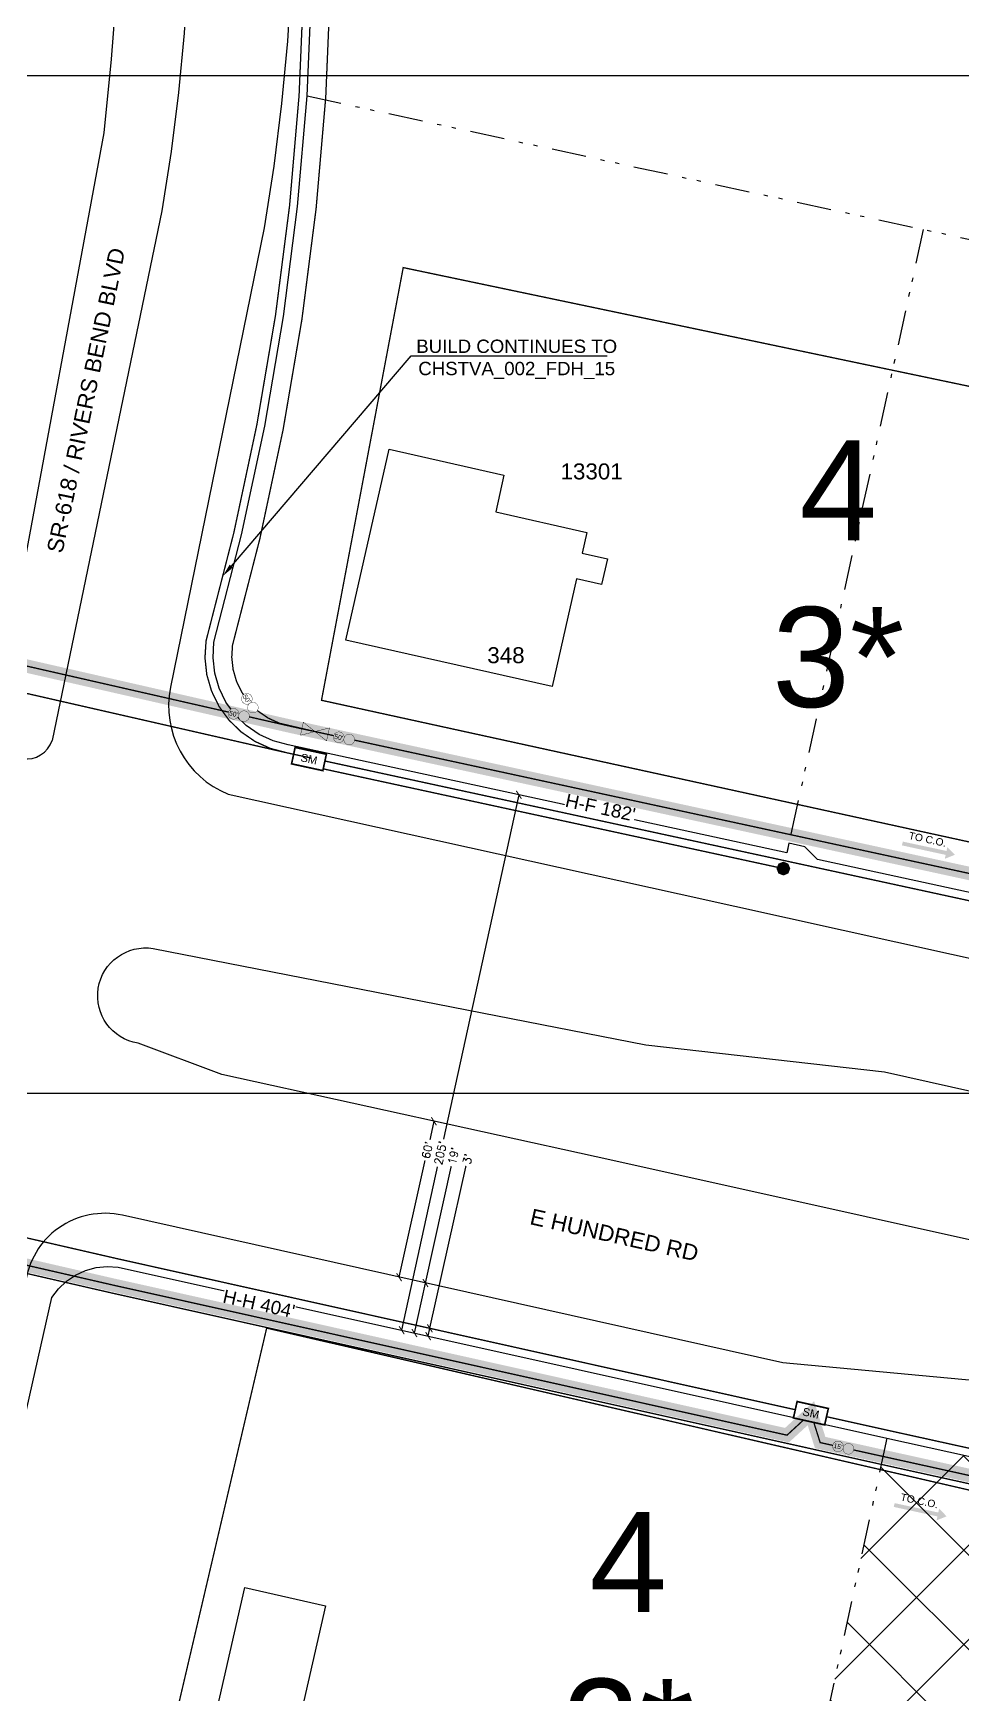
# Model space of a CAD drawing. Extents: x 11808739 to 11823423, y 3647988 to 3656247.
# Drawn here: x 11815282 to 11815630, y 3652241 to 3652864 of the extents above; entities that cross this region are included whole.
import ezdxf
from ezdxf import colors
from ezdxf.entities.mleader import LeaderData, LeaderLine
from ezdxf.enums import TextEntityAlignment as Align
from ezdxf.lldxf.tags import DXFTag
from ezdxf.math import Vec2, Vec3

# ---------------------------------------------------------------- set-up
doc = ezdxf.new("R2010")
doc.units = 0
doc.header["$MEASUREMENT"] = 0
doc.header["$XCLIPFRAME"] = 2
doc.set_wipeout_variables(frame=1)
doc.linetypes.add('PROPERTY', pattern=[31.302502, 12.967109, -5.580706, 1.571985, -4.030017, 1.571985, -5.5807])
doc.layers.get('DefPoints').update_dxf_attribs({"color": 1, "lineweight": 0})
for name, color, linetype in [('144 FOC', 30, '144'), ('48 FOC', 30, '48'), ('96 FOC', 30, '96'), ('ADDRESSES', 252, 'Continuous'), ('CONSTRUCTION NOTE CALLOUT', 7, 'Continuous'), ('Def Points', 1, 'Continuous'), ('E_BUILDING', 8, 'Continuous'), ('E_CURB', 8, 'EOP'), ('E_ROW', 8, 'ROW'), ('FIBER_SPLICE', 1, 'Continuous'), ('HATCH_NN', 253, 'Continuous'), ('P_CONDUIT', 1, 'CONDUIT'), ('P_CONDUIT_PARALLEL', 2, 'CONDUIT'), ('PROPOSED_DIREC_BORE', 7, 'DIRECTBORE'), ('Road Names', 7, 'Continuous'), ('ROAD_DIMENSIONS', 7, 'Continuous'), ('TO C.O.', 7, 'Continuous'), ('VICINITY FOC', 104, 'Continuous')]:
    doc.layers.add(name, color=color, linetype=linetype)
doc.layers.add('1X4 Terminal Boundary', color=7, linetype='Continuous', lineweight=20, true_color=0x00853c)
doc.layers.add('E_PROPERTY LINE', color=8, linetype='PROPERTY', transparency=0.3)
doc.layers.add('EXISTING TELCO HANDHOLE', color=7, linetype='Continuous', true_color=0xcc5500)
doc.layers.add('NEW FIBER LOOP', color=7, linetype='Continuous', true_color=0x538135)
for name, color, linetype, lineweight in [('FLOWERPOTS', 30, 'Continuous', 18), ('PROP_HH', 104, 'Continuous', 0), ('VIEWPORT', 250, 'Continuous', 25)]:
    doc.layers.add(name, color=color, linetype=linetype, lineweight=lineweight)
doc.layers.add('PORTGROUPINGS_1', color=1, linetype='Continuous', plot=False)
doc.styles.add('Arial', font='arial.ttf')
doc.styles.add('FTTH', font='micross.ttf')
doc.styles.add('LOOP', font='arial.ttf')
doc.styles.add('ROMANS', font='romans.shx')
doc.styles.get("Standard").update_dxf_attribs({"font": 'arial.ttf'})
tags = doc.linetypes.add('144', pattern='A,0.718375,-0.132013,["144 CT",Standard,S=0.09234,R=0,X=0,Y=-0.045241],-0.527056,0.533798', length=1.911242).pattern_tags.tags
tags[6] = DXFTag(74, 10)
tags = doc.linetypes.add('48', pattern='A,0.718375,-0.132013,["48 CT",Standard,S=0.09234,R=0,X=0,Y=-0.045241],-0.527056,0.533798', length=1.911242).pattern_tags.tags
tags[6] = DXFTag(74, 10)
tags = doc.linetypes.add('96', pattern='A,0.718375,-0.132013,["96 CT",Standard,S=0.09234,R=0,X=0,Y=-0.045241],-0.527056,0.533798', length=1.911242).pattern_tags.tags
tags[6] = DXFTag(74, 10)
tags = doc.linetypes.add('CONDUIT', pattern='A,5.441269,-1.056917,["C",Arial,S=0.56119,R=0,X=0,Y=-0.280595],-1.62838', length=8.126566).pattern_tags.tags
tags[6] = DXFTag(74, 10)
doc.linetypes.add('DIRECTBORE', pattern='A,0.4,-0.16,["DB",Standard,S=0.12,R=0,X=0,Y=-0.06],-0.36', length=0.92)
tags = doc.linetypes.add('EOP', pattern='A,49.990109,-1.776071,["EOP",Arial,S=2.99974,R=0.081355,X=0,Y=-1.426368],-10.416452', length=62.182632).pattern_tags.tags
tags[6] = DXFTag(74, 10)
tags = doc.linetypes.add('ROW', pattern='A,25.130993,-3.694477,["R/W",Arial,S=5.36622,R=0,X=0,Y=-2.68311],-18.632906', length=47.458376).pattern_tags.tags
tags[6] = DXFTag(74, 10)
doc.dimstyles.new('DIM', dxfattribs={"dimscale": 0.025, "dimtxt": 3, "dimasz": 2.5, "dimexe": 0, "dimexo": 2.5, "dimgap": 0.306, "dimtad": 0, "dimdec": 0, "dimzin": 0, "dimdsep": 46, "dimtxsty": 'ROMANS', "dimblk": 'ARCHTICK', "dimcen": 0.09, "dimclrd": 256, "dimadec": 0, "dimazin": 0, "dimtfac": 1, "dimtdec": 0, "dimtofl": 0, "dimtmove": 0, "dimatfit": 3, "dimldrblk": 'ARCHTICK', "dimfxl": 1, "dimtfill": 1, "dimtolj": 1, "dimtzin": 0, "dimlwd": -1, "dimarcsym": 0})
picture_1 = doc.add_image_def('image1.png', size_in_pixel=(1270, 827))

# ---------------------------------------------------------------- blocks, each defined once
blk = doc.blocks.new('*U374')
at = {"color": 0, "linetype": 'ByBlock', "lineweight": -2}
blk.add_wipeout([(-6, 3.15), (-6, -3.15), (6, -3.15), (6, 3.15)], dxfattribs=at).dxf.layer = 'PROP_HH'
at = {"layer": 'EXISTING TELCO HANDHOLE', "color": 0, "linetype": 'ByBlock', "lineweight": -2}
blk.add_line((0, 0), (0, 0), dxfattribs=at)
at = {"layer": 'PROP_HH', "color": 0, "linetype": 'ByBlock', "lineweight": -2, "const_width": 0.63}
blk.add_lwpolyline([(-6, 3.15), (6, 3.15), (6, -3.15), (-6, -3.15)], close=True, dxfattribs=at)
at = {"color": 0, "insert": (0, 0), "char_height": 3, "attachment_point": 5}
blk.add_mtext('SM', dxfattribs=at)
at = {"flags": 1}
blk.add_attdef('HH_TYPE', (-15.97, -9.66), '', height=5, dxfattribs=at)
blk = doc.blocks.new('*U54')
at = {"color": 4}
blk.add_wipeout([(0, 0), (-0.01, 0.17), (-0.03, 0.35), (-0.07, 0.52), (-0.12, 0.68), (-0.19, 0.84), (-0.27, 1), (-0.36, 1.14), (-0.47, 1.28), (-0.58, 1.41), (-0.71, 1.52), (-0.85, 1.63), (-1, 1.72), (-1.15, 1.8), (-1.31, 1.87), (-1.48, 1.92), (-1.64, 1.96), (-1.82, 1.98), (-1.99, 1.99), (-2.16, 1.98), (-2.34, 1.96), (-2.51, 1.92), (-2.67, 1.87), (-2.83, 1.8), (-2.99, 1.72), (-3.13, 1.63), (-3.27, 1.52), (-3.4, 1.41), (-3.52, 1.28), (-3.62, 1.14), (-3.71, 1), (-3.79, 0.84), (-3.86, 0.68), (-3.91, 0.52), (-3.95, 0.35), (-3.97, 0.17), (-3.98, 0), (-3.97, -0.17), (-3.95, -0.35), (-3.91, -0.52), (-3.86, -0.68), (-3.79, -0.84), (-3.71, -1), (-3.62, -1.14), (-3.52, -1.28), (-3.4, -1.41), (-3.27, -1.52), (-3.13, -1.63), (-2.99, -1.72), (-2.83, -1.8), (-2.67, -1.87), (-2.51, -1.92), (-2.34, -1.96), (-2.16, -1.98), (-1.99, -1.99), (-1.82, -1.98), (-1.64, -1.96), (-1.48, -1.92), (-1.31, -1.87), (-1.15, -1.8), (-1, -1.72), (-0.85, -1.63), (-0.71, -1.52), (-0.58, -1.41), (-0.47, -1.28), (-0.36, -1.14), (-0.27, -1), (-0.19, -0.84), (-0.12, -0.68), (-0.07, -0.52), (-0.03, -0.35), (-0.01, -0.17)], dxfattribs=at).dxf.layer = 'NEW FIBER LOOP'
at = {"layer": 'NEW FIBER LOOP', "color": 4, "linetype": 'Continuous', "const_width": 0.12, "flags": 128}
blk.add_lwpolyline([(-3.99, 0, 1), (0.01, 0, 1)], format="xyb", close=True, dxfattribs=at)
at = {"color": 4}
blk.add_wipeout([(3.99, 0), (3.98, 0.17), (3.96, 0.35), (3.92, 0.52), (3.87, 0.68), (3.81, 0.84), (3.73, 1), (3.63, 1.14), (3.53, 1.28), (3.41, 1.41), (3.28, 1.52), (3.14, 1.63), (3, 1.72), (2.84, 1.8), (2.68, 1.87), (2.52, 1.92), (2.35, 1.96), (2.18, 1.98), (2, 1.99), (1.83, 1.98), (1.66, 1.96), (1.49, 1.92), (1.32, 1.87), (1.16, 1.8), (1.01, 1.72), (0.86, 1.63), (0.72, 1.52), (0.59, 1.41), (0.48, 1.28), (0.37, 1.14), (0.28, 1), (0.2, 0.84), (0.13, 0.68), (0.08, 0.52), (0.04, 0.35), (0.02, 0.17), (0.01, 0), (0.02, -0.17), (0.04, -0.35), (0.08, -0.52), (0.13, -0.68), (0.2, -0.84), (0.28, -1), (0.37, -1.14), (0.48, -1.28), (0.59, -1.41), (0.72, -1.52), (0.86, -1.63), (1.01, -1.72), (1.16, -1.8), (1.32, -1.87), (1.49, -1.92), (1.66, -1.96), (1.83, -1.98), (2, -1.99), (2.18, -1.98), (2.35, -1.96), (2.52, -1.92), (2.68, -1.87), (2.84, -1.8), (3, -1.72), (3.14, -1.63), (3.28, -1.52), (3.41, -1.41), (3.53, -1.28), (3.63, -1.14), (3.73, -1), (3.81, -0.84), (3.87, -0.68), (3.92, -0.52), (3.96, -0.35), (3.98, -0.17)], dxfattribs=at).dxf.layer = 'NEW FIBER LOOP'
at = {"layer": 'NEW FIBER LOOP', "color": 4, "linetype": 'Continuous', "const_width": 0.12, "flags": 128}
blk.add_lwpolyline([(0, 0, 1), (4, 0, 1)], format="xyb", close=True, dxfattribs=at)
at = {"layer": 'NEW FIBER LOOP', "color": 4, "style": 'LOOP', "flags": 4}
blk.add_attdef('SLACK', text='', height=1.8, dxfattribs=at).set_placement((-2.02, -0.02), align=Align.MIDDLE_CENTER)
blk = doc.blocks.new('*U57')
at = {"layer": 'TO C.O.', "linetype": 'ByBlock', "lineweight": -2}
h = blk.add_hatch(color=0, dxfattribs=at)
h.dxf.hatch_style = 1
h.paths.add_polyline_path([(16.74, 2.23), (20.09, -0.02), (16.74, -2.27), (16.74, -0.77), (0, -0.73), (0, 0.73), (16.74, 0.73)])
at = {"layer": 'TO C.O.', "color": 0, "linetype": 'ByBlock', "lineweight": -2}
blk.add_attdef('MKRPOLE', text='', height=2.75, dxfattribs=at).set_placement((8.91, 2.15), align=Align.CENTER)
blk = doc.blocks.new('_ARCHTICK')
at = {"color": 0, "linetype": 'ByBlock', "const_width": 0.15}
blk.add_lwpolyline([(-0.5, -0.5), (0.5, 0.5)], dxfattribs=at)
blk = doc.blocks.new('*D96')
at = {"layer": 'DefPoints', "color": 0, "ltscale": 0.01, "transparency": 16777216}
for p in [(11815432.11, 3652455.69), (11815432.14, 3652455.68), (11815419.07, 3652397.26)]:
    blk.add_point(p, dxfattribs=at)
at = {"layer": 'ROAD_DIMENSIONS', "ltscale": 0.01, "transparency": 16777216}
for p, q in [((11815432.14, 3652455.68), (11815430.45, 3652448.1)), ((11815419.1, 3652397.25), (11815429.01, 3652441.64))]:
    blk.add_line(p, q, dxfattribs=at)
at = {"layer": 'ROAD_DIMENSIONS', "ltscale": 0.01, "transparency": 16777216, "xscale": 2.500000006732392, "yscale": 2.500000006732392, "zscale": 2.500000006732392}
for p, rotation in [((11815432.14, 3652455.68), 77.42014983028366), ((11815419.1, 3652397.25), 257.4201498302837)]:
    blk.add_blockref('_ARCHTICK', p, dxfattribs=dict(at, rotation=rotation))
at = {"layer": 'ROAD_DIMENSIONS', "color": 0, "ltscale": 0.01, "transparency": 16777216, "insert": (11815429.73, 3652444.87), "char_height": 3, "attachment_point": 5, "rotation": 77.42015, "style": 'ROMANS', "bg_fill": 3, "box_fill_scale": 1.25, "bg_fill_color": 256, "bg_fill_true_color": 13158600, "bg_fill_transparency": 0}
blk.add_mtext("\\A1;60'", dxfattribs=at)
blk = doc.blocks.new('*D97')
at = {"layer": 'DefPoints', "color": 0, "ltscale": 0.01, "transparency": 16777216}
for p in [(11815463.73, 3652578.08), (11815463.99, 3652578.02), (11815419.81, 3652377.4)]:
    blk.add_point(p, dxfattribs=at)
at = {"layer": 'ROAD_DIMENSIONS', "ltscale": 0.01, "transparency": 16777216}
for p, q in [((11815463.99, 3652578.02), (11815435.64, 3652448.49)), ((11815420.07, 3652377.35), (11815433.58, 3652439.1))]:
    blk.add_line(p, q, dxfattribs=at)
at = {"layer": 'ROAD_DIMENSIONS', "ltscale": 0.01, "transparency": 16777216, "xscale": 2.500000006732392, "yscale": 2.500000006732392, "zscale": 2.500000006732392}
for p, rotation in [((11815463.99, 3652578.02), 77.6550936231857), ((11815420.07, 3652377.35), 257.6550936231857)]:
    blk.add_blockref('_ARCHTICK', p, dxfattribs=dict(at, rotation=rotation))
at = {"layer": 'ROAD_DIMENSIONS', "color": 0, "ltscale": 0.01, "transparency": 16777216, "insert": (11815434.61, 3652443.79), "char_height": 3, "attachment_point": 5, "rotation": 77.65509, "style": 'ROMANS', "bg_fill": 3, "box_fill_scale": 1.25, "bg_fill_color": 256, "bg_fill_true_color": 13158600, "bg_fill_transparency": 0}
blk.add_mtext("\\A1;205'", dxfattribs=at)
blk = doc.blocks.new('*D98')
at = {"layer": 'DefPoints', "color": 0, "ltscale": 0.01, "transparency": 16777216}
for p in [(11815428.83, 3652395.08), (11815424.69, 3652376.32), (11815424.85, 3652376.28)]:
    blk.add_point(p, dxfattribs=at)
at = {"layer": 'ROAD_DIMENSIONS', "ltscale": 0.01, "transparency": 16777216}
for p, q in [((11815428.98, 3652395.04), (11815438.81, 3652439.63)), ((11815424.85, 3652376.28), (11815428.98, 3652395.04))]:
    blk.add_line(p, q, dxfattribs=at)
at = {"layer": 'ROAD_DIMENSIONS', "ltscale": 0.01, "transparency": 16777216, "xscale": 2.500000006732392, "yscale": 2.500000006732392, "zscale": 2.500000006732392}
for p, rotation in [((11815428.98, 3652395.04), 77.56604434974035), ((11815424.85, 3652376.28), 257.5660443497403)]:
    blk.add_blockref('_ARCHTICK', p, dxfattribs=dict(at, rotation=rotation))
at = {"layer": 'ROAD_DIMENSIONS', "color": 0, "ltscale": 0.01, "transparency": 16777216, "insert": (11815439.49, 3652442.72), "char_height": 3, "attachment_point": 5, "rotation": 77.56604, "style": 'ROMANS', "bg_fill": 3, "box_fill_scale": 1.25, "bg_fill_color": 256, "bg_fill_true_color": 13158600, "bg_fill_transparency": 0}
blk.add_mtext("\\A1;19'", dxfattribs=at)
blk = doc.blocks.new('*D99')
at = {"layer": 'DefPoints', "color": 0, "ltscale": 0.01, "transparency": 16777216}
for p in [(11815429.98, 3652375.14), (11815430.63, 3652378.07), (11815430.63, 3652378.07)]:
    blk.add_point(p, dxfattribs=at)
at = {"layer": 'ROAD_DIMENSIONS', "ltscale": 0.01, "transparency": 16777216}
for p, q in [((11815430.63, 3652378.07), (11815444.36, 3652439.66)), ((11815429.98, 3652375.14), (11815430.63, 3652378.07))]:
    blk.add_line(p, q, dxfattribs=at)
at = {"layer": 'ROAD_DIMENSIONS', "ltscale": 0.01, "transparency": 16777216, "xscale": 2.500000006732392, "yscale": 2.500000006732392, "zscale": 2.500000006732392}
for p, rotation in [((11815430.63, 3652378.07), 77.43544817890572), ((11815429.98, 3652375.14), 257.4354481789057)]:
    blk.add_blockref('_ARCHTICK', p, dxfattribs=dict(at, rotation=rotation))
at = {"layer": 'ROAD_DIMENSIONS', "color": 0, "ltscale": 0.01, "transparency": 16777216, "insert": (11815444.78, 3652441.57), "char_height": 3, "attachment_point": 5, "rotation": 77.43545, "style": 'ROMANS', "bg_fill": 3, "box_fill_scale": 1.25, "bg_fill_color": 256, "bg_fill_true_color": 13158600, "bg_fill_transparency": 0}
blk.add_mtext("\\A1;3'", dxfattribs=at)
blk = doc.blocks.new('*U176')
at = {"true_color": 0xa020f0}
h = blk.add_hatch(color=200, dxfattribs=at)
h.dxf.hatch_style = 1
h.paths.add_polyline_path([(2.55, 0), (1.81, 1.81), (0, 2.55), (-1.81, 1.81), (-2.55, 0), (-1.81, -1.81), (0, -2.55), (1.81, -1.81)])
at = {"color": 18, "true_color": 0x000000, "const_width": 0.1}
blk.add_lwpolyline([(2.55, 0), (1.81, 1.81), (0, 2.55), (-1.81, 1.81), (-2.55, 0), (-1.81, -1.81), (0, -2.55), (1.81, -1.81)], close=True, dxfattribs=at)
blk = doc.blocks.new('FIBER_SPLICE')
at = {"layer": 'FIBER_SPLICE'}
h = blk.add_hatch(color=0, dxfattribs=at)
h.dxf.hatch_style = 1
h.paths.add_polyline_path([(4.98, -2.5), (0, 0), (5.02, 2.5)])
h.paths.add_polyline_path([(-5, -2.5), (0, 0), (-5, 2.5)])
at = {"layer": 'FIBER_SPLICE', "color": 18, "true_color": 0x000000, "const_width": 0.15}
for points in [[(-5, -2.5), (0, 0), (-5, 2.5)], [(4.98, -2.5), (0, 0), (5.02, 2.5)]]:
    blk.add_lwpolyline(points, close=True, dxfattribs=at)

msp = doc.modelspace()

# ---------------------------------------------------------------- hatches: boundary and pattern name
at = {"layer": 'HATCH_NN', "transparency": 33554585}
h = msp.add_hatch(dxfattribs=at)
h.set_pattern_fill('ANSI37', color=251, scale=200)
h.paths.add_polyline_path([(11815970.52, 3652027.34), (11816018.62, 3652243.99), (11815727.58, 3652309.13), (11815601.85, 3652336.83), (11815525.61, 3651985.53), (11815532.99, 3651977.38), (11815574.2, 3651927.58), (11815585.45, 3651916.23), (11815598.37, 3651906.82), (11815612.63, 3651899.59), (11815627.85, 3651894.72), (11815919.25, 3651828.51), (11815946.16, 3651946.95), (11815952.46, 3651944.54)])
h.paths.add_polyline_path([(11817261.78, 3652946.72), (11817041.74, 3652995.69), (11817048.74, 3653027.16), (11816855.44, 3653070.17), (11816889.33, 3653222.44), (11816787.58, 3653245.51), (11816665.08, 3652701.95), (11816560.95, 3652724.76), (11816470.01, 3652324.07), (11816574.2, 3652300.7), (11816673.45, 3652278.45), (11816882.89, 3652230.88), (11816984.01, 3652207.82), (11817073.76, 3652608.44), (11817180.39, 3652583.13)])

# ---------------------------------------------------------------- linework, layer by layer
at = {"layer": '144 FOC', "ltscale": 25, "flags": 128}
msp.add_lwpolyline([(11814673.91, 3652531.75, 0.5, 0.5, 0), (11814725.7, 3652521.61, 0.5, 0.5, 0), (11814993.06, 3652462.14, 0.5, 0.5, 0), (11815167.77, 3652424.35, 0.5, 0.5, 0), (11815311.38, 3652391.33, 0.5, 0.5, 0), (11815599.68, 3652327.07, 0.5, 0.5, 0), (11815725.42, 3652299.36, 0.5, 0.5, 0), (11815986.18, 3652241, 0.5, 0.5, 0), (11816018.45, 3652252.36, 0, 0, 0)], format="xyseb", dxfattribs=at)
at = {"layer": '1X4 Terminal Boundary', "ltscale": 0.01, "const_width": 0.5}
msp.add_lwpolyline([(11815369.5, 3652378.16), (11815298.22, 3652073.39), (11815608.5, 3652007.59), (11815680, 3652306.51), (11815369.5, 3652378.16)], dxfattribs=at)
at = {"layer": '48 FOC', "ltscale": 25, "const_width": 0.5}
for points in [[(11815387.59, 3652601.75), (11815379.05, 3652603.6), (11815146.78, 3652656.64), (11815094.21, 3652668.49), (11815043.25, 3652665.33), (11815037.87, 3652654.97), (11815029.4, 3652664.47), (11815008.42, 3652663.16), (11814989.03, 3652667.26), (11814948.85, 3652676.21), (11814909.09, 3652688.23), (11814803.7, 3652711.16), (11814712.13, 3652731.36), (11814703.72, 3652722.98), (11814699.62, 3652734.12), (11814669.71, 3652740.69), (11814562.9, 3652770.97), (11814507.7, 3652786.79), (11814486.93, 3652791.42), (11814415.16, 3652806.45), (11814358.83, 3652816.92), (11814308.32, 3652825.26), (11814300.75, 3652816.48)], [(11815387.59, 3652601.75), (11815387.59, 3652601.75)]]:
    msp.add_lwpolyline(points, dxfattribs=at)
at = {"layer": '96 FOC', "color": 8, "ltscale": 25, "const_width": 0.5, "flags": 128}
msp.add_lwpolyline([(11815387.59, 3652601.75), (11815374.3, 3652604.86), (11815370.09, 3652606.79), (11815366.27, 3652609.41), (11815362.96, 3652612.64), (11815360.25, 3652616.39), (11815358.22, 3652620.55), (11815356.93, 3652625), (11815356.42, 3652629.6), (11815356.71, 3652634.16), (11815366.93, 3652673.96), (11815375.66, 3652714.94), (11815382.7, 3652756.25), (11815388.02, 3652797.81), (11815391.63, 3652839.56), (11815393.63, 3652887.38), (11815393.36, 3652935.26), (11815390.8, 3652983.07), (11815386, 3653030.43), (11815382.93, 3653072.69), (11815381.98, 3653115.21), (11815383.15, 3653157.49), (11815386.43, 3653199.74), (11815391.83, 3653241.81), (11815395.09, 3653261.57), (11815399.06, 3653281.26), (11815400.18, 3653286.37)], dxfattribs=at)
at = {"layer": '96 FOC', "ltscale": 25, "const_width": 0.5}
msp.add_lwpolyline([(11814677.56, 3652534.09), (11814720.17, 3652525.75), (11814728.49, 3652534.31), (11814732.12, 3652523.26), (11814993.71, 3652465.07), (11815170.22, 3652426.87), (11815178.8, 3652435.15), (11815182.89, 3652423.95), (11815312.05, 3652394.25), (11815564.41, 3652338.01), (11815573.36, 3652346.25), (11815576.83, 3652335.24), (11815726.07, 3652302.29), (11815985.99, 3652244.12), (11816021.58, 3652256.64)], dxfattribs=at)
at = {"layer": 'E_BUILDING', "flags": 128}
for points in [[(11815489.48, 3652676.36), (11815487.73, 3652668.62), (11815497.12, 3652666.49), (11815494.96, 3652656.91), (11815485.57, 3652659.03), (11815476.46, 3652618.62), (11815399.21, 3652636.03), (11815415.35, 3652707.6), (11815458.4, 3652697.89), (11815455.3, 3652684.07), (11815489.48, 3652676.36)], [(11815328.71, 3652137.81), (11815361.35, 3652280.87), (11815391.49, 3652273.99), (11815358.64, 3652130), (11815328.71, 3652137.81)]]:
    msp.add_lwpolyline(points, close=True, dxfattribs=at)
at = {"layer": 'E_CURB', "transparency": 33554559, "flags": 128}
for points in [[(11815317.9, 3653594.74), (11815362.34, 3653586.71), (11815374.3, 3653562.91), (11815381.22, 3653547.43), (11815387.43, 3653531.65), (11815392.93, 3653515.61), (11815397.7, 3653499.34), (11815401.72, 3653482.88), (11815405, 3653466.25), (11815407.52, 3653449.49), (11815409.28, 3653432.63), (11815410.27, 3653415.71), (11815410.5, 3653398.76), (11815409.96, 3653381.82), (11815408.66, 3653364.92), (11815406.6, 3653348.1), (11815403.77, 3653331.39), (11815400.35, 3653315.52), (11815379.96, 3653207.98), (11815377.29, 3653184.31), (11815375.77, 3653160.28), (11815375.44, 3653136.2), (11815376.32, 3653111.32), (11815376.92, 3652977.39), (11815378.44, 3652954.83), (11815379.28, 3652931.27), (11815379.36, 3652907.69), (11815378.69, 3652884.13), (11815377.27, 3652860.6), (11815375.11, 3652837.12), (11815372.19, 3652813.72), (11815368.55, 3652790.54), (11815333.44, 3652618.34, 0.358563), (11815355.06, 3652578.32), (11815524.05, 3652540.97), (11816072.39, 3652419.36, 0.346229), (11816105.99, 3652435.43), (11816126.1, 3652521.05)], [(11815326.68, 3653570.08), (11815311.57, 3653530.17), (11815314.91, 3653523.74), (11815320.58, 3653511.56), (11815325.72, 3653499.13), (11815330.33, 3653486.51), (11815334.38, 3653473.69), (11815337.88, 3653460.71), (11815340.82, 3653447.6), (11815343.18, 3653434.37), (11815344.98, 3653421.05), (11815346.19, 3653407.67), (11815346.83, 3653394.25), (11815346.89, 3653380.81), (11815346.37, 3653367.39), (11815345.28, 3653353.99), (11815343.6, 3653340.66), (11815341.38, 3653327.59), (11815312.61, 3653172.84), (11815310, 3653145.92), (11815308.29, 3653118.57), (11815307.53, 3653091.18), (11815307.71, 3653063.94), (11815315.85, 3652936.35), (11815314.9, 3652908.47), (11815313.38, 3652881.13), (11815311.27, 3652853.82), (11815308.53, 3652826.15), (11815275.2, 3652645.79), (11815269.26, 3652601.2, 0.825329), (11815289.17, 3652598.38)], [(11815352.68, 3652473.18), (11815321.33, 3652484.9, -0.999689), (11815327.03, 3652520.44), (11815511.54, 3652484.31), (11815600.93, 3652474.17), (11815986.85, 3652387.69), (11816874.31, 3652190.53), (11817039.03, 3652148.61, -0.938382), (11817033.52, 3652110.62), (11816829.14, 3652153.16), (11816715.79, 3652170.09), (11815975.88, 3652334.83), (11815499.19, 3652440.92), (11815352.68, 3652473.18)], [(11816914.85, 3650937.08), (11816894.97, 3651005.31), (11816878.4, 3651075.08), (11816872.8, 3651135.73), (11816874.29, 3651197.45), (11816880.67, 3651253.62), (11816892.49, 3651319.69), (11816917.81, 3651423.62), (11816948.99, 3651564.79), (11817004.87, 3651815.87), (11817045.54, 3652002.89, 0.413467), (11817011.24, 3652056.4), (11816859.27, 3652089.86), (11816653.22, 3652147.24), (11816013.97, 3652290.39), (11815974.56, 3652286.28), (11815656.71, 3652356.35), (11815562.86, 3652365.08), (11815315.45, 3652420.45, 0.444559), (11815279.11, 3652394.7), (11815279.31, 3652396.37), (11815259.02, 3652311.29), (11815198.11, 3652042.19)]]:
    msp.add_lwpolyline(points, format="xyb", dxfattribs=at)
msp.add_lwpolyline([(11815311, 3653556.54), (11815336.36, 3653551.96), (11815339.22, 3653546.26), (11815345.43, 3653532.38), (11815351, 3653518.24), (11815355.92, 3653503.86), (11815360.2, 3653489.28), (11815363.8, 3653474.51), (11815366.74, 3653459.61), (11815369, 3653444.58), (11815370.58, 3653429.47), (11815371.47, 3653414.31), (11815371.68, 3653399.12), (11815371.19, 3653383.93), (11815370.03, 3653368.78), (11815368.18, 3653353.7), (11815365.64, 3653338.72), (11815362.3, 3653323.23), (11815341.55, 3653213.78), (11815338.61, 3653187.71), (11815336.97, 3653161.77), (11815336.61, 3653135.78), (11815337.51, 3653110.55), (11815338.11, 3652976), (11815339.67, 3652952.84), (11815340.46, 3652930.51), (11815340.54, 3652908.18), (11815339.91, 3652885.85), (11815338.56, 3652863.55), (11815336.51, 3652841.31), (11815333.75, 3652819.14), (11815330.26, 3652796.96), (11815289.17, 3652598.38)], dxfattribs=at)
at = {"layer": 'E_PROPERTY LINE', "transparency": 33554610, "flags": 128}
for points in [[(11815384.64, 3652840.01), (11815615.45, 3652790.01), (11815825.83, 3652744.7), (11815813.08, 3652686.13)], [(11815615.45, 3652790.01), (11815564.33, 3652556.26)], [(11815601.85, 3652336.83), (11815525.61, 3651985.53)]]:
    msp.add_lwpolyline(points, dxfattribs=at)
at = {"layer": 'E_ROW', "ltscale": 0.75, "flags": 128}
for points in [[(11815374.98, 3653115.15), (11815376.16, 3653157.86), (11815379.47, 3653200.45), (11815384.9, 3653242.83), (11815388.2, 3653262.83), (11815392.21, 3653282.7), (11815442.72, 3653512.01), (11815444.2, 3653517.31), (11815446.52, 3653522.3), (11815449.63, 3653526.83), (11815453.44, 3653530.79), (11815457.86, 3653534.08), (11815462.75, 3653536.59), (11815467.98, 3653538.27), (11815473.42, 3653539.06), (11815478.92, 3653538.96), (11815484.33, 3653537.95), (11815730.37, 3653483.16), (11816025.39, 3653417.94), (11816164.27, 3653386.51), (11816265.77, 3653363.51), (11816370.58, 3653340.01), (11816473.08, 3653317.01), (11816578.27, 3653293.32), (11816682.95, 3653269.38), (11816787.58, 3653245.51), (11816889.33, 3653222.44), (11817082.62, 3653179.43), (11817304.18, 3653130.13), (11817261.78, 3652946.72), (11817180.39, 3652583.13), (11817088.33, 3652184.19), (11816984.01, 3652207.82), (11816882.89, 3652230.88), (11816673.45, 3652278.45), (11816574.2, 3652300.7), (11816470.01, 3652324.07), (11816369.29, 3652358.06), (11816373.56, 3652376.83), (11816269.91, 3652400.21), (11816166.27, 3652423.6), (11816117.67, 3652434.57), (11816062.64, 3652446.99), (11815958.99, 3652470.37), (11815774.95, 3652510.51), (11815749.59, 3652516.02), (11815749.79, 3652516.82), (11815722.26, 3652522.75), (11815714.68, 3652527.54), (11815698.35, 3652530.17), (11815693.17, 3652528.27), (11815575.83, 3652553.76), (11815571.05, 3652558.59), (11815565.13, 3652559.95), (11815565.13, 3652559.95), (11815564.33, 3652556.26), (11815377.58, 3652596.76), (11815371.93, 3652598.24), (11815366.63, 3652600.67), (11815361.81, 3652603.97), (11815357.64, 3652608.05), (11815354.22, 3652612.78), (11815351.66, 3652618.03), (11815350.04, 3652623.63), (11815349.4, 3652629.44), (11815349.76, 3652635.26), (11815360.11, 3652675.56), (11815368.79, 3652716.26), (11815375.77, 3652757.28), (11815381.06, 3652798.55), (11815384.64, 3652840.01), (11815386.63, 3652887.51), (11815386.36, 3652935.05), (11815383.82, 3652982.53), (11815379.02, 3653029.83), (11815375.93, 3653072.44)], [(11814686.54, 3652541.36), (11814679.76, 3652513.2), (11814664.7, 3652450.57), (11814629.83, 3652279.26), (11814571.45, 3652023.82), (11814550.2, 3651930.45), (11814549.29, 3651917.59), (11814571.47, 3651910.22), (11814600.39, 3651898.82), (11814603.16, 3651897.77), (11814651.17, 3652128.28), (11814652.28, 3652132.08), (11814653.98, 3652135.65), (11814656.22, 3652138.91), (11814658.95, 3652141.78), (11814662.09, 3652144.19), (11814665.58, 3652146.06), (11814669.31, 3652147.36), (11814673.21, 3652148.06), (11814677.16, 3652148.13), (11814681.08, 3652147.58), (11814898.7, 3652099.09), (11815152.97, 3652044.94), (11815437.35, 3651981.57), (11815450.01, 3651977.85), (11815462.08, 3651972.5), (11815473.33, 3651965.61), (11815483.58, 3651957.3), (11815492.65, 3651947.71), (11815535.04, 3651896.47), (11815548.4, 3651882.31), (11815563.48, 3651869.99), (11815580.03, 3651859.73), (11815597.77, 3651851.71), (11815616.4, 3651846.05), (11815908.18, 3651779.75), (11815919.25, 3651828.51), (11815627.85, 3651894.72), (11815612.63, 3651899.59), (11815598.37, 3651906.82), (11815585.45, 3651916.23), (11815574.2, 3651927.58), (11815532.99, 3651977.38), (11815525.61, 3651985.53), (11815512.86, 3651997.19), (11815498.86, 3652007.31), (11815483.8, 3652015.75), (11815467.86, 3652022.41), (11815451.26, 3652027.18), (11815240.29, 3652074.2), (11815236.48, 3652075.63), (11815232.95, 3652077.66), (11815229.79, 3652080.24), (11815227.11, 3652083.31), (11815224.96, 3652086.77), (11815223.41, 3652090.54), (11815222.5, 3652094.51), (11815288.99, 3652389.62), (11815291.49, 3652392.9), (11815294.49, 3652395.73), (11815297.9, 3652398.03), (11815301.65, 3652399.75), (11815305.62, 3652400.84), (11815309.72, 3652401.27), (11815313.84, 3652401.02), (11815601.85, 3652336.83), (11815727.58, 3652309.13), (11816018.62, 3652243.99), (11816022.96, 3652263.51), (11816127.2, 3652247.01), (11816231.2, 3652223.51), (11816334.58, 3652200.26), (11816435.58, 3652177.51), (11816433.1, 3652166.72), (11816498.06, 3652163.46), (11816748.33, 3652106.7), (11816854.88, 3652078.07), (11816850.56, 3652058.54), (11817006.37, 3652023.76), (11817022.29, 3652006.17)]]:
    msp.add_lwpolyline(points, dxfattribs=at)
at = {"layer": 'P_CONDUIT', "ltscale": 3, "const_width": 0.5, "flags": 128}
for points in [[(11815385.99, 3652591.87), (11815376.88, 3652593.84), (11815144.56, 3652646.89), (11815093.4, 3652658.42), (11815093.4, 3652658.42), (11815093.4, 3652658.42), (11815037.87, 3652654.97)], [(11815563.69, 3652553.33), (11815385.99, 3652591.87)], [(11815958.34, 3652467.45), (11815774.31, 3652507.58), (11815745.93, 3652513.74), (11815745.93, 3652513.74), (11815745.93, 3652513.74), (11815745.93, 3652513.74), (11815693.38, 3652525.16), (11815693.38, 3652525.16), (11815574.32, 3652551.02), (11815566.62, 3652552.69), (11815566.62, 3652552.69), (11815566.62, 3652552.69), (11815563.69, 3652553.33)], [(11815178.85, 3652435.14), (11815314.25, 3652404), (11815573.36, 3652346.25)], [(11815573.36, 3652346.25), (11815602.5, 3652339.76), (11815728.23, 3652312.05), (11815985.38, 3652254.5), (11816020.64, 3652266.92)]]:
    msp.add_lwpolyline(points, dxfattribs=at)
at = {"layer": 'P_CONDUIT_PARALLEL', "color": 1, "ltscale": 3, "const_width": 0.5, "flags": 128}
msp.add_lwpolyline([(11815563.05, 3652550.4), (11815385.36, 3652588.93)], dxfattribs=at)
at = {"layer": 'VIEWPORT', "ltscale": 0.01}
msp.add_lwpolyline([(11814945.46, 3652466.08), (11815633.16, 3652466.15), (11815633.19, 3652084.62), (11814945.5, 3652084.55)], close=True, dxfattribs=at)

# ---------------------------------------------------------------- block references
at = {"layer": 'FLOWERPOTS', "xscale": 0.9999624720780225, "yscale": 0.9999624720780225, "zscale": 0.9999624720780225}
msp.add_blockref('*U176', (11815563.05, 3652550.4), dxfattribs=at)
at = {"layer": 'TO C.O.', "rotation": 347.869477497814}
for p in [(11815607.63, 3652559.8), (11815604.56, 3652311.83)]:
    msp.add_blockref('*U57', p, dxfattribs=at).add_auto_attribs({'MKRPOLE': 'TO C.O.'})

# ---------------------------------------------------------------- texts
at = {"layer": 'PORTGROUPINGS_1', "char_height": 37.5, "attachment_point": 5}
for s, insert in [('4\\P3*', (11815583.59, 3652660.69)), ('4\\P2*', (11815504.93, 3652259.18))]:
    msp.add_mtext(s, dxfattribs=dict(at, insert=insert))

# ---------------------------------------------------------------- pictures from other files: only their frames are drawn
at = {"layer": 'VICINITY FOC'}
image = msp.add_image(picture_1, insert=(11810740.9, 3647987.68), size_in_units=(12682.3, 8259.18), dxfattribs=at)
image.set_boundary_path([(-0.5, -0.5), (1269.5, -0.5), (1269.5, 826.5), (-0.5, 826.5), (-0.5, -0.5)])
image.dxf.flags = 255

# ---------------------------------------------------------------- leaders
at = {"layer": 'Def Points'}
ml = msp.add_multileader_mtext('Standard', dxfattribs=at)
ml.set_content('START HERE 02-01', color=256)
ml.set_leader_properties()
ml.build(insert=Vec2(0, 0))
ml.multileader.update_dxf_attribs({"dogleg_length": 0.36, "arrow_head_size": 0.18})
ctx = ml.context
ctx.base_point, ctx.char_height, ctx.arrow_head_size, ctx.landing_gap_size, ctx.plane_origin, ctx.plane_x_axis, ctx.plane_y_axis = Vec3(11815295.61, 3652179.34), 24.9939, 0.18, 0.09, Vec3(11816004.37, 3652253.47), Vec3(1, -0.000344), Vec3(0.000344, 1)
ctx.text_align_type = 2
notes = []
notes.append((ctx, [(0, (1, 1, 0), (11815608.34, 3652179.23), (-1, 0.000344), 0.36, [(0, [(11816004.37, 3652253.47)], 0, [])])]))
ctx.mtext.insert, ctx.mtext.text_direction, ctx.mtext.rotation, ctx.mtext.alignment, ctx.mtext.flow_direction = Vec3(11815607.89, 3652191.94), Vec3(1, -0.000344), 6.282842, 3, 5
for ctx, leaders in notes:
    for number, flags, end, landing, length, lines in leaders:
        leader = LeaderData()
        leader.index, (leader.has_last_leader_line, leader.has_dogleg_vector, leader.attachment_direction) = number, flags
        leader.last_leader_point, leader.dogleg_vector, leader.dogleg_length = Vec3(end), Vec3(landing), length
        for number, points, colour, breaks in lines:
            line = LeaderLine()
            line.index, line.vertices, line.color, line.breaks = number, Vec3.list(points), colors.encode_raw_color(colour), breaks
            leader.lines.append(line)
        ctx.leaders.append(leader)

# ---------------------------------------------------------------- next in the draw order: block references
at = {"layer": 'NEW FIBER LOOP', "color": 3}
ref = msp.add_blockref('*U54', (11815585.46, 3652333.36), dxfattribs=dict(at, rotation=346.7883022286173))
ref.add_attrib('SLACK', "15'", dxfattribs={"color": 4, "height": 1.8, "rotation": 346.7883, "style": 'LOOP'}).set_placement((11815583.49, 3652333.81), align=Align.MIDDLE_CENTER)
at = {"layer": 'PROP_HH', "xscale": 0.9986391288485397, "yscale": 0.9986391288485397, "zscale": 0.9986391288485397, "rotation": 347.4354481854106}
msp.add_blockref('*U374', (11815573.36, 3652346.25), dxfattribs=at)

# ---------------------------------------------------------------- next in the draw order: texts
at = {"layer": 'ADDRESSES', "char_height": 6, "attachment_point": 5, "rotation": 0, "bg_fill": 3, "box_fill_scale": 1, "bg_fill_color": 256, "bg_fill_transparency": 0}
for s, insert in [('13301', (11815491.22, 3652699.23)), ('348', (11815459.13, 3652630.34))]:
    msp.add_mtext(s, dxfattribs=dict(at, insert=insert))
at = {"layer": 'PROPOSED_DIREC_BORE', "ltscale": 0.01, "insert": (11815353.82, 3652392.67), "char_height": 5, "attachment_point": 1, "rotation": 347.43545, "bg_fill": 3, "box_fill_scale": 1, "bg_fill_color": 256, "bg_fill_transparency": 0}
msp.add_mtext("H-H 404'", dxfattribs=at)
at = {"layer": 'Road Names', "insert": (11815499.74, 3652413.02), "char_height": 6, "attachment_point": 5, "rotation": 347.36981, "style": 'Arial', "bg_fill": 3, "box_fill_scale": 1, "bg_fill_color": 256, "bg_fill_transparency": 0}
msp.add_mtext('E HUNDRED RD', dxfattribs=at)

# ---------------------------------------------------------------- next in the draw order: dimensions: what is measured, and where the dimension line sits
at = {"layer": 'ROAD_DIMENSIONS', "ltscale": 0.01}
dim = msp.add_linear_dim(base=(11815432.14, 3652455.68), p1=(11815419.07, 3652397.26), p2=(11815432.11, 3652455.69), angle=77.42015, text="60'", dimstyle='DIM', override={"dimscale": 1, "dimtxt": 3, "dimasz": 2.5, "dimpost": "'\\X", "dimse1": 1, "dimse2": 1}, dxfattribs=at)
dim.commit()
dim.dimension.update_dxf_attribs({"geometry": '*D96', "text_midpoint": (11815429.73, 3652444.87), "dimtype": 161})

# ---------------------------------------------------------------- next in the draw order: linework, layer by layer
at = {"layer": '1X4 Terminal Boundary', "ltscale": 0.01, "const_width": 0.5}
msp.add_lwpolyline([(11815420.65, 3652775.67), (11815390.04, 3652613.48), (11815730.24, 3652539.02), (11815765.97, 3652703.18), (11815420.65, 3652775.67)], dxfattribs=at)
at = {"layer": 'VIEWPORT', "ltscale": 0.01}
msp.add_lwpolyline([(11814945.42, 3652847.62), (11815633.12, 3652847.69), (11815633.16, 3652466.15), (11814945.46, 3652466.08)], close=True, dxfattribs=at)

# ---------------------------------------------------------------- next in the draw order: texts
at = {"layer": 'PROPOSED_DIREC_BORE', "ltscale": 0.01, "insert": (11815482.08, 3652578.55), "char_height": 5, "attachment_point": 1, "rotation": 347.76383, "bg_fill": 3, "box_fill_scale": 1, "bg_fill_color": 256, "bg_fill_transparency": 0}
msp.add_mtext("H-F 182'", dxfattribs=at)
at = {"layer": 'Road Names', "insert": (11815301.86, 3652725.9), "char_height": 6, "attachment_point": 5, "rotation": 78.30897, "style": 'Arial', "bg_fill": 3, "box_fill_scale": 1, "bg_fill_color": 256, "bg_fill_transparency": 0}
msp.add_mtext('SR-618 / RIVERS BEND BLVD', dxfattribs=at)

# ---------------------------------------------------------------- next in the draw order: dimensions: what is measured, and where the dimension line sits
at = {"layer": 'ROAD_DIMENSIONS', "ltscale": 0.01}
dim = msp.add_linear_dim(base=(11815463.99, 3652578.02), p1=(11815419.81, 3652377.4), p2=(11815463.73, 3652578.08), angle=77.65509, text="205'", dimstyle='DIM', override={"dimscale": 1, "dimtxt": 3, "dimasz": 2.5, "dimpost": "'\\X", "dimse1": 1, "dimse2": 1}, dxfattribs=at)
dim.commit()
dim.dimension.update_dxf_attribs({"geometry": '*D97', "text_midpoint": (11815434.61, 3652443.79), "dimtype": 161})

# ---------------------------------------------------------------- next in the draw order: linework, layer by layer
at = {"layer": '96 FOC', "ltscale": 25}
msp.add_lwpolyline([(11816072.63, 3652451.91, 0.5, 0.5, 0), (11816064.18, 3652453.82, 0.5, 0.5, 0), (11815966.96, 3652475.75, 0.5, 0.5, 0), (11815966.96, 3652475.75, 0.5, 0.5, 0), (11815953.59, 3652478.72, 0.5, 0.5, 0), (11815776.44, 3652517.35, 0.5, 0.5, 0), (11815748.05, 3652523.52, 0.5, 0.5, 0), (11815695.5, 3652534.93, 0.5, 0.5, 0), (11815560.4, 3652564.27, 0.5, 0.5, 0), (11815394.01, 3652600.36, 0.5, 0.5, 0), (11815387.59, 3652601.75, 0, 0, 0)], format="xyseb", dxfattribs=at)

# ---------------------------------------------------------------- next in the draw order: dimensions: what is measured, and where the dimension line sits
at = {"layer": 'ROAD_DIMENSIONS', "ltscale": 0.01}
dim = msp.add_linear_dim(base=(11815424.85, 3652376.28), p1=(11815428.83, 3652395.08), p2=(11815424.69, 3652376.32), angle=257.56604, text="19'", dimstyle='DIM', override={"dimscale": 1, "dimtxt": 3, "dimasz": 2.5, "dimpost": "'\\X", "dimse1": 1, "dimse2": 1}, dxfattribs=at)
dim.commit()
dim.dimension.update_dxf_attribs({"geometry": '*D98', "text_midpoint": (11815439.49, 3652442.72), "dimtype": 161})

# ---------------------------------------------------------------- next in the draw order: block references
at = {"layer": 'PROP_HH', "xscale": 0.9986391288485396, "yscale": 0.9986391288485396, "zscale": 0.9986391288485396, "rotation": 347.763825956636}
msp.add_blockref('*U374', (11815385.35, 3652591.46), dxfattribs=at)

# ---------------------------------------------------------------- next in the draw order: dimensions: what is measured, and where the dimension line sits
at = {"layer": 'ROAD_DIMENSIONS', "ltscale": 0.01}
dim = msp.add_linear_dim(base=(11815430.63, 3652378.07), p1=(11815429.98, 3652375.14), p2=(11815430.63, 3652378.07), angle=77.43545, text="3'", dimstyle='DIM', override={"dimscale": 1, "dimtxt": 3, "dimasz": 2.5, "dimpost": "'\\X", "dimse1": 1, "dimse2": 1}, dxfattribs=at)
dim.commit()
dim.dimension.update_dxf_attribs({"geometry": '*D99', "text_midpoint": (11815444.78, 3652441.57), "dimtype": 161})

# ---------------------------------------------------------------- next in the draw order: linework, layer by layer
at = {"layer": 'P_CONDUIT', "color": 8, "ltscale": 3, "const_width": 0.5, "flags": 128}
msp.add_lwpolyline([(11815385.99, 3652591.87), (11815376.88, 3652593.84), (11815370.92, 3652595.41), (11815365.14, 3652598.05), (11815359.9, 3652601.65), (11815355.36, 3652606.08), (11815351.63, 3652611.23), (11815348.85, 3652616.95), (11815347.08, 3652623.05), (11815346.39, 3652629.36), (11815346.79, 3652635.73), (11815357.19, 3652676.25), (11815365.84, 3652716.83), (11815372.8, 3652757.72), (11815378.08, 3652798.87), (11815381.64, 3652840.2), (11815383.63, 3652887.56), (11815383.36, 3652934.96), (11815380.83, 3652982.3), (11815376.03, 3653029.57), (11815373.4, 3653065.85)], dxfattribs=at)
at = {"layer": 'VICINITY FOC', "ltscale": 25, "const_width": 5}
for points in [[(11815387.59, 3652601.75), (11815387.59, 3652601.75)], [(11814677.56, 3652534.09), (11814720.17, 3652525.75), (11814728.49, 3652534.31), (11814732.12, 3652523.26), (11814993.71, 3652465.07), (11815170.22, 3652426.87), (11815178.8, 3652435.15), (11815182.89, 3652423.95), (11815312.05, 3652394.25), (11815564.41, 3652338.01), (11815573.36, 3652346.25), (11815576.83, 3652335.24), (11815726.07, 3652302.29), (11815985.99, 3652244.12), (11816021.58, 3652256.64)]]:
    msp.add_lwpolyline(points, dxfattribs=at)

# ---------------------------------------------------------------- next in the draw order: block references
at = {"layer": 'FIBER_SPLICE', "rotation": 347.7508388260262}
msp.add_blockref('FIBER_SPLICE', (11815387.59, 3652601.75), dxfattribs=at)

# ---------------------------------------------------------------- next in the draw order: block references
at = {"layer": 'NEW FIBER LOOP', "color": 3}
ref = msp.add_blockref('*U54', (11815359.04, 3652607.97), dxfattribs=dict(at, rotation=347.35400216249))
ref.add_attrib('SLACK', "50'", dxfattribs={"color": 4, "height": 1.8, "rotation": 347.354, "style": 'LOOP'}).set_placement((11815357.07, 3652608.4), align=Align.MIDDLE_CENTER)
ref = msp.add_blockref('*U54', (11815398.46, 3652599.19), dxfattribs=dict(at, rotation=347.35400216249))
ref.add_attrib('SLACK', "50'", dxfattribs={"color": 4, "height": 1.8, "rotation": 347.354, "style": 'LOOP'}).set_placement((11815396.48, 3652599.61), align=Align.MIDDLE_CENTER)

# ---------------------------------------------------------------- next in the draw order: leaders
at = {"layer": 'CONSTRUCTION NOTE CALLOUT', "color": 8, "ltscale": 10}
ml = msp.add_multileader_mtext('Standard', dxfattribs=at)
ml.set_content('BUILD CONTINUES TO\\PCHSTVA_002_FDH_15', color=8, style='FTTH')
ml.set_leader_properties()
ml.build(insert=Vec2(0, 0))
ml.multileader.update_dxf_attribs({"text_left_attachment_type": 6, "text_right_attachment_type": 6, "dogleg_length": 2.37, "arrow_head_size": 5})
ctx = ml.context
ctx.base_point, ctx.char_height, ctx.arrow_head_size, ctx.landing_gap_size, ctx.plane_origin, ctx.plane_x_axis, ctx.plane_y_axis = Vec3(11815425.96, 3652742.58), 4.9988, 5, 0.09, Vec3(11815400.66, 3652640.1), Vec3(1, -0.000325), Vec3(0.000325, 1)
ctx.left_attachment, ctx.right_attachment, ctx.text_align_type = 6, 6, 1
notes = []
notes.append((ctx, [(1, (1, 1, 0), (11815423.6, 3652742.58), (1, -0.000325), 2.37, [(0, [(11815353.02, 3652659.99)], 0, [])])]))
ctx.mtext.insert, ctx.mtext.text_direction, ctx.mtext.rotation, ctx.mtext.alignment, ctx.mtext.flow_direction = Vec3(11815463.16, 3652748.67), Vec3(1, -0.000325), 6.282861, 2, 5
ctx.mtext.has_bg_fill, ctx.mtext.bg_color, ctx.mtext.bg_scale_factor, ctx.mtext.bg_transparency, ctx.mtext.use_window_bg_color = 1, -1027028792, 1.5, 0, 1
for ctx, leaders in notes:
    for number, flags, end, landing, length, lines in leaders:
        leader = LeaderData()
        leader.index, (leader.has_last_leader_line, leader.has_dogleg_vector, leader.attachment_direction) = number, flags
        leader.last_leader_point, leader.dogleg_vector, leader.dogleg_length = Vec3(end), Vec3(landing), length
        for number, points, colour, breaks in lines:
            line = LeaderLine()
            line.index, line.vertices, line.color, line.breaks = number, Vec3.list(points), colors.encode_raw_color(colour), breaks
            leader.lines.append(line)
        ctx.leaders.append(leader)

# ---------------------------------------------------------------- next in the draw order: linework, layer by layer
at = {"layer": 'VICINITY FOC', "ltscale": 25, "const_width": 5}
msp.add_lwpolyline([(11816072.63, 3652451.91), (11816064.18, 3652453.82), (11815966.96, 3652475.75), (11815966.96, 3652475.75), (11815953.59, 3652478.72), (11815776.44, 3652517.35), (11815748.05, 3652523.52), (11815695.5, 3652534.93), (11815560.4, 3652564.27), (11815394.01, 3652600.36), (11815387.59, 3652601.75)], dxfattribs=at)

# ---------------------------------------------------------------- next in the draw order: block references
at = {"layer": 'NEW FIBER LOOP', "color": 3}
ref = msp.add_blockref('*U54', (11815363.21, 3652612.37), dxfattribs=dict(at, rotation=304.2167866086943))
ref.add_attrib('SLACK', "50'", dxfattribs={"color": 4, "height": 1.8, "rotation": 304.21679, "style": 'LOOP'}).set_placement((11815362.06, 3652614.04), align=Align.MIDDLE_CENTER)

# ---------------------------------------------------------------- next in the draw order: linework, layer by layer
at = {"layer": 'VICINITY FOC', "ltscale": 25, "const_width": 5}
msp.add_lwpolyline([(11815387.59, 3652601.75), (11815379.05, 3652603.6), (11815146.78, 3652656.64), (11815094.21, 3652668.49), (11815043.25, 3652665.33), (11815037.87, 3652654.97), (11815029.4, 3652664.47), (11815008.42, 3652663.16), (11814989.03, 3652667.26), (11814948.85, 3652676.21), (11814909.09, 3652688.23), (11814803.7, 3652711.16), (11814712.13, 3652731.36), (11814703.72, 3652722.98), (11814699.62, 3652734.12), (11814669.71, 3652740.69), (11814562.9, 3652770.97), (11814507.7, 3652786.79), (11814486.93, 3652791.42), (11814415.16, 3652806.45), (11814358.83, 3652816.92), (11814308.32, 3652825.26), (11814300.75, 3652816.48)], dxfattribs=at)

doc.saveas('drawing.dxf')
